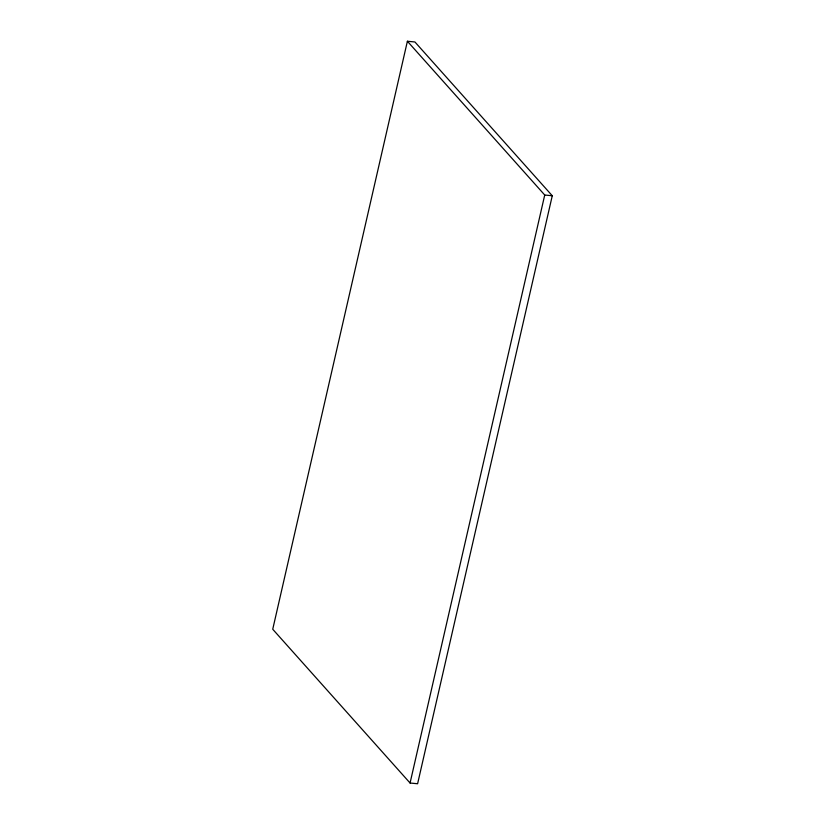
<?xml version="1.0" encoding="UTF-8"?>
<svg xmlns="http://www.w3.org/2000/svg" width="825" height="825" viewBox="0 0 825 825"><rect width="100%" height="100%" fill="white"/><g stroke="black" fill="none" stroke-linecap="round" stroke-linejoin="round"><path stroke-width="1.24" d="M407.395 41.25L272.735 629.248L410.066 783.018L417.605 783.75L552.265 195.752L414.934 41.982L407.395 41.25L544.727 195.02L552.265 195.752M410.066 783.018L544.727 195.02"/></g></svg>
